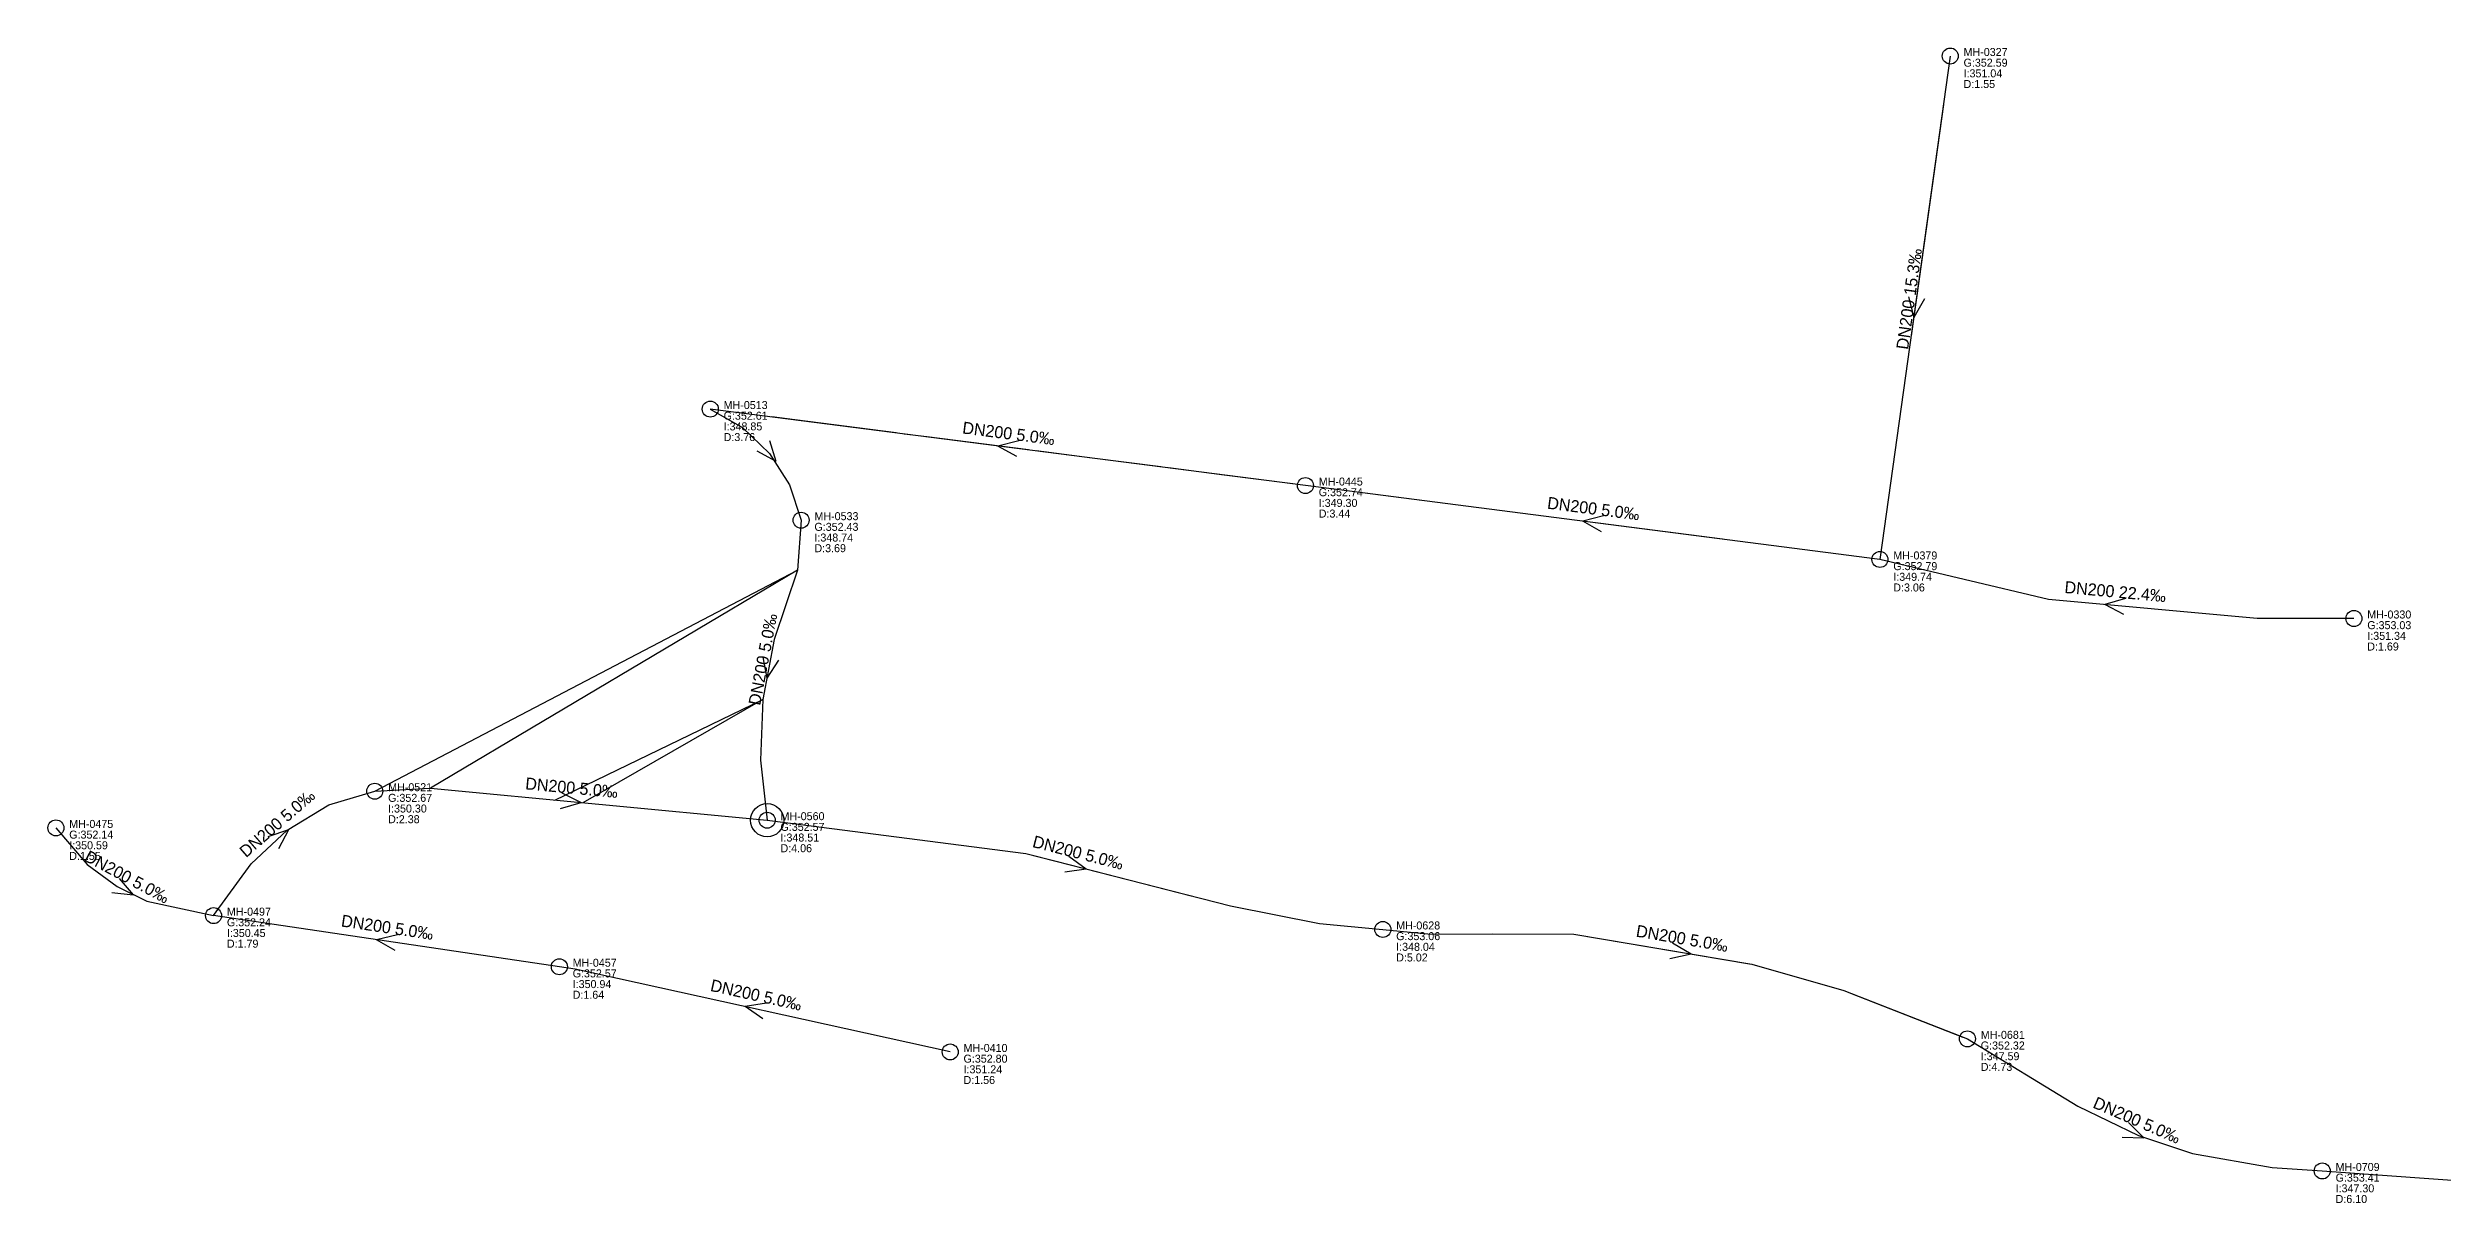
# Model space of a CAD drawing. Header units: metres. Extents: x 449913 to 451990, y 2566939 to 2570822.
# Drawn here: x 449913.3 to 450272.4, y 2567578.4 to 2567751.6 of the extents above; entities that cross this region are included whole.
import ezdxf
from ezdxf.enums import TextEntityAlignment as Align

# ---------------------------------------------------------------- set-up
doc = ezdxf.new("R2010")
doc.units = ezdxf.units.M
for name, color, linetype in [('SEW-DROP', 6, 'Continuous'), ('SEW-LABEL', 2, 'Continuous'), ('SEW-MH', 7, 'Continuous'), ('SEW-MH-LABEL', 8, 'Continuous'), ('SEW-PIPE-DN200', 3, 'Continuous'), ('SEW-RIDER', 8, 'Continuous')]:
    doc.layers.add(name, color=color, linetype=linetype)

msp = doc.modelspace()

# ---------------------------------------------------------------- linework, layer by layer
at = {"layer": 'SEW-DROP'}
msp.add_circle((450021.22, 2567635.77), 2.5, dxfattribs=at)
at = {"layer": 'SEW-LABEL'}
for p, q in [((450192.41, 2567714.25), (450193.18, 2567711.12)), ((450194.79, 2567713.92), (450193.18, 2567711.12)), ((450019.69, 2567691.17), (450022.52, 2567689.61)), ((450021.55, 2567692.69), (450022.52, 2567689.61)), ((450058.96, 2567692.67), (450055.83, 2567691.86)), ((450058.66, 2567690.29), (450055.83, 2567691.86)), ((450146.68, 2567681.4), (450143.55, 2567680.59)), ((450146.37, 2567679.02), (450143.55, 2567680.59)), ((450224.94, 2567669.01), (450221.84, 2567668.09)), ((450224.72, 2567666.62), (450221.84, 2567668.09)), ((450020.56, 2567660.22), (450021.18, 2567657.05)), ((450022.92, 2567659.77), (450021.18, 2567657.05)), ((449990.2, 2567637.5), (449993.3, 2567638.41)), ((449990.43, 2567639.89), (449993.3, 2567638.41)), ((449946.4, 2567633.35), (449949.46, 2567634.4)), ((449947.97, 2567631.53), (449949.46, 2567634.4)), ((450066.47, 2567630.37), (450069.08, 2567628.46)), ((449924.04, 2567627.05), (449926.12, 2567624.58)), ((450065.88, 2567628.05), (450069.08, 2567628.46)), ((449922.91, 2567624.93), (449926.12, 2567624.58)), ((449965.78, 2567618.6), (449962.63, 2567617.85)), ((449965.43, 2567616.23), (449962.63, 2567617.85)), ((450156.62, 2567615.03), (450159.78, 2567615.72)), ((450157.02, 2567617.4), (450159.78, 2567615.72)), ((450021.1, 2567608.34), (450017.91, 2567607.82)), ((450020.58, 2567606), (450017.91, 2567607.82)), ((450225.4, 2567590.47), (450227.68, 2567588.17)), ((450224.45, 2567588.26), (450227.68, 2567588.17))]:
    msp.add_line(p, q, dxfattribs=at)
at = {"layer": 'SEW-MH'}
for centre in [(450198.66, 2567750.34), (450012.69, 2567697.41), (450101.95, 2567685.94), (450026.31, 2567680.75), (450188.12, 2567674.86), (450259.21, 2567666.01), (449962.37, 2567640.12), (450021.22, 2567635.77), (449914.54, 2567634.61), (449938.19, 2567621.46), (450113.56, 2567619.39), (449990.05, 2567613.8), (450048.67, 2567601.02), (450201.24, 2567602.99), (450254.46, 2567583.18)]:
    msp.add_circle(centre, 1.2, dxfattribs=at)
at = {"layer": 'SEW-PIPE-DN200'}
for points in [[(450198.66, 2567750.34), (450188.12, 2567674.86)], [(450012.69, 2567697.41), (450017.54, 2567694.63), (450021.57, 2567690.77), (450024.55, 2567686.05), (450026.31, 2567680.75)], [(450101.95, 2567685.94), (450012.69, 2567697.41)], [(450188.12, 2567674.86), (450101.95, 2567685.94)], [(450026.31, 2567680.75), (450026.31, 2567680.75), (450025.78, 2567673.26), (450022.28, 2567662.86), (450020.58, 2567653.86), (450020.23, 2567644.79), (450021.22, 2567635.77)], [(450259.21, 2567666.01), (450244.69, 2567666), (450213.42, 2567668.86), (450188.12, 2567674.86)], [(449962.37, 2567640.12), (449962.37, 2567640.12), (449970.75, 2567640.55), (450021.22, 2567635.77)], [(449938.19, 2567621.46), (449943.83, 2567629.23), (449949.25, 2567634.29), (449955.48, 2567638.06), (449962.37, 2567640.12)], [(449914.54, 2567634.61), (449919.22, 2567629.13), (449923.73, 2567625.81), (449928.17, 2567623.65), (449938.19, 2567621.46)], [(450021.22, 2567635.77), (450060.01, 2567630.79), (450090.69, 2567622.92), (450104.04, 2567620.3), (450113.56, 2567619.39)], [(449990.05, 2567613.8), (449938.19, 2567621.46)], [(450113.56, 2567619.39), (450120.31, 2567618.74), (450142.23, 2567618.68), (450168.89, 2567614.18), (450182.7, 2567610.22), (450201.24, 2567602.99)], [(450048.67, 2567601.02), (449992.41, 2567613.45), (449990.05, 2567613.8)], [(450201.24, 2567602.99), (450201.24, 2567602.99), (450217.81, 2567592.9), (450226.88, 2567588.49), (450235, 2567585.8), (450246.92, 2567583.72), (450254.46, 2567583.18)], [(450254.46, 2567583.18), (450314.31, 2567578.92)]]:
    msp.add_lwpolyline(points, dxfattribs=at)
at = {"layer": 'SEW-RIDER'}
for points in [[(450198.66, 2567750.34), (450198.66, 2567750.34), (450197.71, 2567743.53)], [(450198.66, 2567750.34), (450198.66, 2567750.34), (450198.66, 2567750.34)], [(450197.64, 2567743.07), (450194.69, 2567721.93), (450192.81, 2567708.41)], [(450012.69, 2567697.41), (450012.69, 2567697.41), (450012.69, 2567697.41)], [(450012.69, 2567697.41), (450012.69, 2567697.41), (450012.69, 2567697.41)], [(450012.69, 2567697.41), (450012.69, 2567697.41)], [(450040.59, 2567693.82), (450025.35, 2567695.78), (450021.94, 2567696.22)], [(450060.42, 2567691.28), (450045.17, 2567693.23), (450041.76, 2567693.67)], [(450080.24, 2567688.73), (450069.95, 2567690.05), (450061.59, 2567691.13)], [(450100.07, 2567686.18), (450089.78, 2567687.5), (450081.41, 2567688.58)], [(450126.02, 2567682.85), (450124.85, 2567683), (450110.53, 2567684.84)], [(450164.5, 2567677.9), (450145.85, 2567680.3), (450144.68, 2567680.45)], [(449962.37, 2567640.12), (450025.78, 2567673.26), (449970.75, 2567640.55)], [(449989.35, 2567638.79), (450020.58, 2567653.86), (449993.57, 2567638.39)], [(450060.01, 2567630.79), (450064.56, 2567629.63), (450084.81, 2567624.43)], [(450130.02, 2567618.71), (450142.23, 2567618.68), (450168.57, 2567614.23)], [(450183.7, 2567609.83), (450200.56, 2567603.26)]]:
    msp.add_lwpolyline(points, dxfattribs=at)

# ---------------------------------------------------------------- texts
at = {"layer": 'SEW-LABEL'}
for s, rotation, p in [('DN200 15.3‰', 82.0559, (450193.39, 2567713.8)), ('DN200 5.0‰', 352.6774, (450057.32, 2567692.87)), ('DN200 5.0‰', 352.6774, (450145.04, 2567681.6)), ('DN200 22.4‰', 354.7792, (450223.34, 2567669.15)), ('DN200 5.0‰', 79.2695, (450021.46, 2567659.72)), ('DN200 5.0‰', -5.414, (449991.81, 2567639.75)), ('DN200 5.0‰', 40.887, (449948.32, 2567634.62)), ('DN200 5.0‰', -14.3953, (450067.63, 2567630.04)), ('DN200 5.0‰', -28.0722, (449924.8, 2567626.48)), ('DN200 5.0‰', 351.5926, (449964.12, 2567618.83)), ('DN200 5.0‰', -9.5836, (450158.3, 2567617.17)), ('DN200 5.0‰', 347.5421, (450019.38, 2567608.69)), ('DN200 5.0‰', -23.3519, (450226.31, 2567589.97))]:
    msp.add_text(s, height=1.8, rotation=rotation, dxfattribs=at).set_placement(p, align=Align.CENTER)
at = {"layer": 'SEW-MH-LABEL'}
for s, p in [('G:352.59', (450200.66, 2567748.74)), ('MH-0327', (450200.66, 2567750.34)), ('I:351.04', (450200.66, 2567747.14)), ('D:1.55', (450200.66, 2567745.54)), ('MH-0513', (450014.69, 2567697.41)), ('G:352.61', (450014.69, 2567695.81)), ('I:348.85', (450014.69, 2567694.21)), ('D:3.76', (450014.69, 2567692.61)), ('MH-0445', (450103.95, 2567685.94)), ('G:352.74', (450103.95, 2567684.34)), ('I:349.30', (450103.95, 2567682.74)), ('G:352.43', (450028.31, 2567679.15)), ('MH-0533', (450028.31, 2567680.75)), ('D:3.44', (450103.95, 2567681.14)), ('D:3.69', (450028.31, 2567675.95)), ('I:348.74', (450028.31, 2567677.55)), ('G:352.79', (450190.12, 2567673.26)), ('MH-0379', (450190.12, 2567674.86)), ('I:349.74', (450190.12, 2567671.66)), ('D:3.06', (450190.12, 2567670.06)), ('G:353.03', (450261.21, 2567664.41)), ('MH-0330', (450261.21, 2567666.01)), ('D:1.69', (450261.21, 2567661.21)), ('I:351.34', (450261.21, 2567662.81)), ('MH-0521', (449964.37, 2567640.12)), ('G:352.67', (449964.37, 2567638.52)), ('I:350.30', (449964.37, 2567636.92)), ('MH-0560', (450023.22, 2567635.77)), ('G:352.14', (449916.54, 2567633.01)), ('MH-0475', (449916.54, 2567634.61)), ('D:2.38', (449964.37, 2567635.32)), ('G:352.57', (450023.22, 2567634.17)), ('I:348.51', (450023.22, 2567632.57)), ('D:1.55', (449916.54, 2567629.81)), ('I:350.59', (449916.54, 2567631.41)), ('D:4.06', (450023.22, 2567630.97)), ('MH-0497', (449940.19, 2567621.46)), ('G:352.24', (449940.19, 2567619.86)), ('I:350.45', (449940.19, 2567618.26)), ('G:353.06', (450115.56, 2567617.79)), ('MH-0628', (450115.56, 2567619.39)), ('D:1.79', (449940.19, 2567616.66)), ('D:5.02', (450115.56, 2567614.59)), ('I:348.04', (450115.56, 2567616.19)), ('G:352.57', (449992.05, 2567612.2)), ('MH-0457', (449992.05, 2567613.8)), ('I:350.94', (449992.05, 2567610.6)), ('D:1.64', (449992.05, 2567609)), ('MH-0410', (450050.67, 2567601.02)), ('G:352.32', (450203.24, 2567601.39)), ('MH-0681', (450203.24, 2567602.99)), ('I:347.59', (450203.24, 2567599.79)), ('G:352.80', (450050.67, 2567599.42)), ('D:1.56', (450050.67, 2567596.22)), ('I:351.24', (450050.67, 2567597.82)), ('D:4.73', (450203.24, 2567598.19)), ('MH-0709', (450256.46, 2567583.18)), ('G:353.41', (450256.46, 2567581.58)), ('D:6.10', (450256.46, 2567578.38)), ('I:347.30', (450256.46, 2567579.98))]:
    msp.add_text(s, height=1.2, dxfattribs=at).set_placement(p)

doc.saveas('drawing.dxf')
